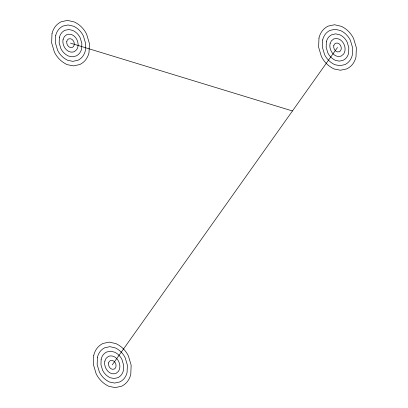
<?xml version="1.0" encoding="UTF-8"?>
<svg xmlns="http://www.w3.org/2000/svg" width="408" height="408" viewBox="0 0 408 408"><rect width="100%" height="100%" fill="white"/><g stroke="black" fill="none" stroke-linecap="round" stroke-linejoin="round"><path stroke-width="0.61" d="M112.266 364.854L337.493 47.491M70.508 43.146L292.449 110.961M51.995 33.731L51.632 42.84L54.366 52A37.735 25.689 8.4 0 0 59.247 59.017A25.582 17.416 8.4 0 0 67.136 64.642L73.46 65.897L79.866 64.525A24.092 16.402 8.4 0 0 85.945 59.451A37.735 25.689 8.4 0 0 89.026 52.566L89.388 43.457L86.654 34.297A37.735 25.689 8.4 0 0 81.768 27.28A24.092 16.402 8.4 0 0 74.343 21.981L67.555 20.4L61.154 21.767A24.092 16.402 8.4 0 0 55.075 26.846A37.735 25.689 8.4 0 0 51.995 33.731M55.697 35.613L55.406 42.901L57.594 50.23A30.187 20.548 8.4 0 0 61.501 55.84A20.466 13.933 8.4 0 0 67.81 60.343L72.874 61.348L77.994 60.251A19.273 13.122 8.4 0 0 82.86 56.192A30.187 20.548 8.4 0 0 85.323 50.679L85.614 43.396L83.426 36.067A30.187 20.548 8.4 0 0 79.519 30.452A19.273 13.122 8.4 0 0 73.578 26.214L68.146 24.949L63.026 26.046A19.273 13.122 8.4 0 0 58.16 30.105A30.187 20.548 8.4 0 0 55.697 35.613M59.4 37.5L59.18 42.962L60.823 48.46A22.639 15.412 8.4 0 0 63.755 52.668A15.351 10.45 8.4 0 0 68.483 56.044L72.282 56.799L76.123 55.978A14.453 9.843 8.4 0 0 79.774 52.928A22.639 15.412 8.4 0 0 81.62 48.797L81.835 43.335L80.198 37.837A22.639 15.412 8.4 0 0 77.265 33.629A14.453 9.843 8.4 0 0 72.808 30.447L68.738 29.498L64.898 30.32A14.453 9.843 8.4 0 0 61.246 33.364A22.639 15.412 8.4 0 0 59.4 37.5M63.102 39.382C61.623 45.655 67.32 54.172 74.251 51.699L76.684 49.669C81.049 43.263 74.791 31.906 66.769 34.598L64.337 36.628L63.102 39.382M66.805 41.264C66.065 44.401 68.916 48.659 72.379 47.425L73.598 46.41C75.781 43.207 72.649 37.526 68.641 38.872L67.422 39.887L66.805 41.264M93.753 355.434L93.391 364.543L96.125 373.702A37.735 25.689 8.4 0 0 101.006 380.72A25.582 17.416 8.4 0 0 108.89 386.345L115.219 387.6L121.625 386.233A24.092 16.402 8.4 0 0 127.704 381.154A37.735 25.689 8.4 0 0 130.784 374.269L131.147 365.16L128.413 356A37.735 25.689 8.4 0 0 123.527 348.983A24.092 16.402 8.4 0 0 116.102 343.689L109.313 342.103L102.913 343.475A24.092 16.402 8.4 0 0 96.829 348.549A37.735 25.689 8.4 0 0 93.753 355.434M97.456 357.321L97.165 364.604L99.353 371.933A30.187 20.548 8.4 0 0 103.26 377.548A20.466 13.933 8.4 0 0 109.568 382.046L114.628 383.051L119.753 381.954A19.273 13.122 8.4 0 0 124.618 377.895A30.187 20.548 8.4 0 0 127.082 372.387L127.373 365.099L125.185 357.77A30.187 20.548 8.4 0 0 121.278 352.16A19.273 13.122 8.4 0 0 115.337 347.922L109.905 346.652L104.785 347.749A19.273 13.122 8.4 0 0 99.919 351.808A30.187 20.548 8.4 0 0 97.456 357.321M101.159 359.203L100.939 364.665L102.581 370.163A22.639 15.412 8.4 0 0 105.509 374.371A15.351 10.45 8.4 0 0 110.242 377.747L114.041 378.502L117.881 377.68A14.453 9.843 8.4 0 0 121.528 374.636A22.639 15.412 8.4 0 0 123.379 370.5L123.593 365.038L121.956 359.54A22.639 15.412 8.4 0 0 119.024 355.332A14.453 9.843 8.4 0 0 114.566 352.155L110.497 351.201L106.651 352.022A14.453 9.843 8.4 0 0 103.005 355.072A22.639 15.412 8.4 0 0 101.159 359.203M104.861 361.085C103.377 367.358 109.079 375.875 116.01 373.402L118.442 371.372C122.808 364.966 116.55 353.608 108.523 356.301L106.09 358.331L104.861 361.085M108.564 362.967C107.824 366.109 110.675 370.362 114.138 369.128L115.357 368.113C117.535 364.91 114.408 359.229 110.395 360.575L109.181 361.59L108.564 362.967M318.974 38.077L318.612 47.185L321.346 56.345A37.735 25.689 8.4 0 0 326.232 63.357A25.582 17.416 8.4 0 0 334.116 68.983L340.445 70.237L346.846 68.87A24.092 16.402 8.4 0 0 352.925 63.791A37.735 25.689 8.4 0 0 356.005 56.906L356.368 47.797L353.634 38.638A37.735 25.689 8.4 0 0 348.753 31.625A24.092 16.402 8.4 0 0 341.323 26.326L334.54 24.745L328.134 26.112A24.092 16.402 8.4 0 0 322.055 31.186A37.735 25.689 8.4 0 0 318.974 38.077M322.677 39.959L322.386 47.246L324.574 54.57A30.187 20.548 8.4 0 0 328.481 60.185A20.466 13.933 8.4 0 0 334.79 64.683L339.854 65.688L344.974 64.597A19.273 13.122 8.4 0 0 349.84 60.532A30.187 20.548 8.4 0 0 352.303 55.024L352.594 47.736L350.406 40.407A30.187 20.548 8.4 0 0 346.499 34.797A19.273 13.122 8.4 0 0 340.558 30.559L335.126 29.294L330.006 30.386A19.273 13.122 8.4 0 0 325.14 34.45A30.187 20.548 8.4 0 0 322.677 39.959M326.38 41.84L326.165 47.308L327.803 52.8A22.639 15.412 8.4 0 0 330.735 57.013A15.351 10.45 8.4 0 0 335.468 60.384L339.262 61.139L343.103 60.318A14.453 9.843 8.4 0 0 346.754 57.273A22.639 15.412 8.4 0 0 348.6 53.142L348.82 47.675L347.177 42.177A22.639 15.412 8.4 0 0 344.245 37.97A14.453 9.843 8.4 0 0 339.793 34.792L335.718 33.844L331.877 34.665A14.453 9.843 8.4 0 0 328.226 37.709A22.639 15.412 8.4 0 0 326.38 41.84M330.082 43.722C328.603 50 334.3 58.512 341.231 56.044L343.663 54.014C348.029 47.608 341.776 36.246 333.749 38.938L331.316 40.968L330.082 43.722M333.785 45.609C333.045 48.746 335.896 53.004 339.359 51.765L340.578 50.75C342.761 47.547 339.635 41.871 335.621 43.212L334.402 44.232L333.785 45.609"/></g></svg>
